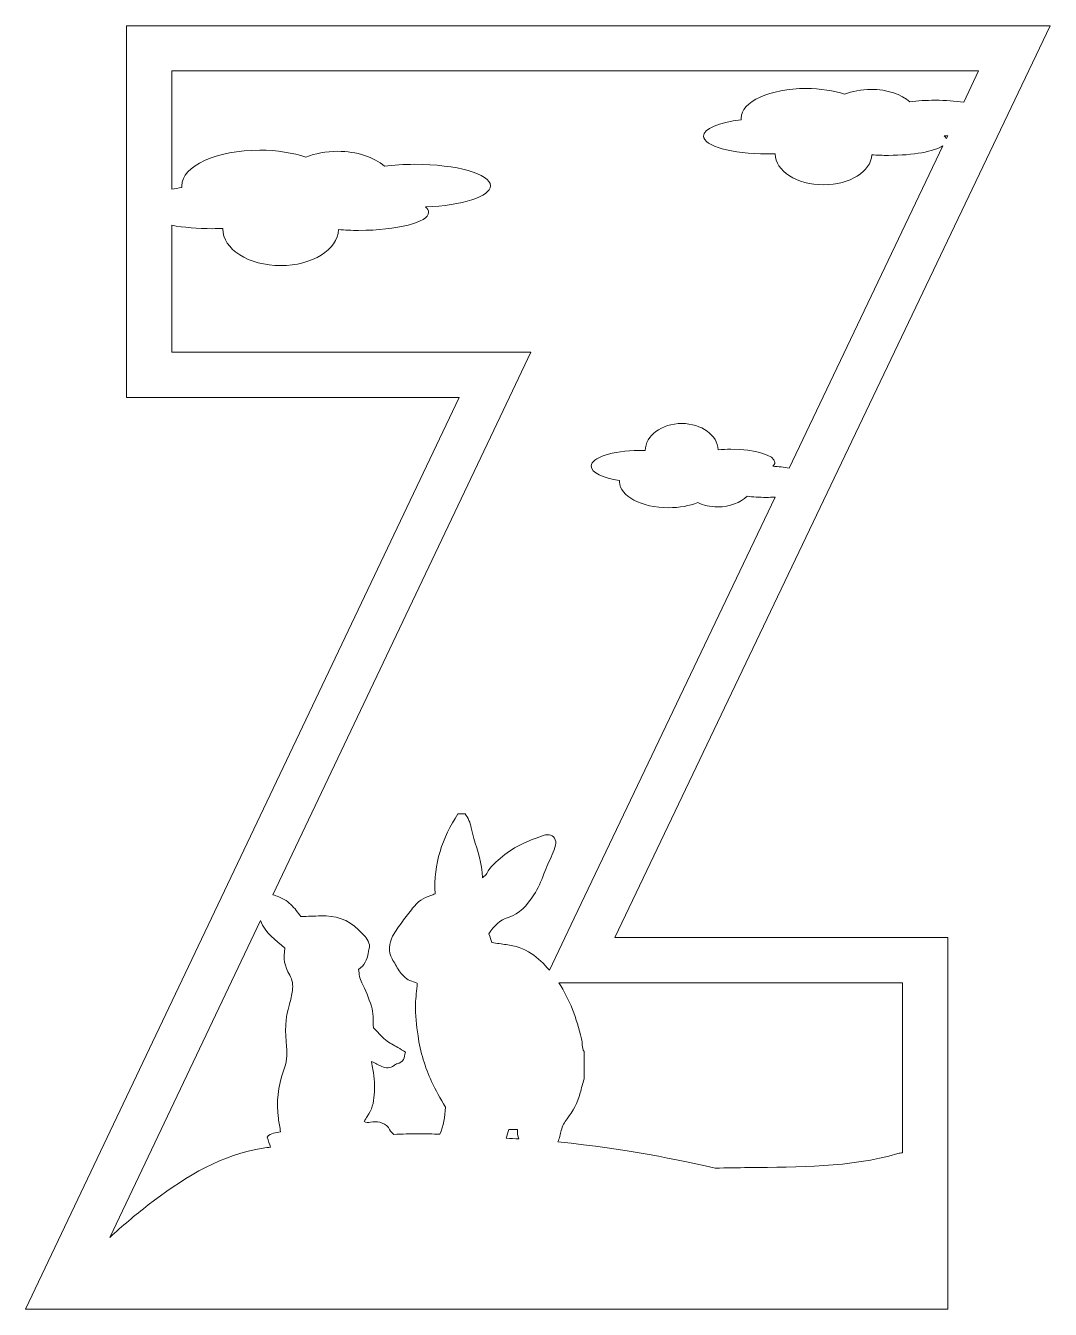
# Model space of a CAD drawing. Header units: millimetres. Extents: x 6 to 165, y -108 to -10.
# Drawn here: x 6.2 to 74.2, y -105.1 to -19.9 of the extents above; entities that cross this region are included whole.
import ezdxf

# ---------------------------------------------------------------- set-up
doc = ezdxf.new("R2010")
doc.units = ezdxf.units.MM
doc.header["$MEASUREMENT"] = 0
doc.layers.add('Layer 2', color=7, linetype='Continuous')

msp = doc.modelspace()

# ---------------------------------------------------------------- linework, layer by layer
at = {"layer": 'Layer 2', "lineweight": 0}
msp.add_lwpolyline([(74.205, -19.906), (12.898, -19.906), (12.898, -44.57), (34.978, -44.57), (6.204, -105.055), (67.394, -105.055), (67.394, -80.391), (45.313, -80.391), (74.205, -19.906)], dxfattribs=at)
for points, knots in [([(39.762, -81.459), (39.253, -81.12), (38.689, -80.929), (38.095, -80.864), (37.789, -80.83), (37.484, -80.774), (37.143, -80.722), (37.085, -80.551), (37.019, -80.359), (36.949, -80.154), (37.266, -79.609), (37.693, -79.235), (38.232, -79.063), (38.981, -78.822), (39.488, -78.254), (39.928, -77.569), (40.205, -77.138), (40.414, -76.673), (40.59, -76.178), (40.748, -75.737), (40.961, -75.322), (41.143, -74.891), (41.229, -74.685), (41.32, -74.476), (41.373, -74.258), (41.454, -73.928), (41.248, -73.616), (40.946, -73.583), (40.838, -73.571), (40.719, -73.561), (40.619, -73.598), (39.647, -73.954), (38.666, -74.304), (37.844, -75.023), (37.466, -75.353), (37.053, -75.66), (36.804, -76.156), (36.756, -76.251), (36.651, -76.309), (36.527, -76.427), (36.504, -75.463), (36.199, -74.653), (35.943, -73.827), (35.871, -73.596), (35.82, -73.356), (35.775, -73.116), (35.71, -72.764), (35.578, -72.454), (35.364, -72.191), (35.364, -72.191), (34.893, -72.191), (34.893, -72.191), (33.874, -73.771), (33.237, -75.495), (33.382, -77.491), (33.263, -77.54), (33.179, -77.588), (33.091, -77.609), (32.598, -77.725), (32.212, -78.033), (31.885, -78.456), (31.659, -78.749), (31.423, -79.034), (31.205, -79.335), (30.978, -79.648), (30.737, -79.956), (30.557, -80.304), (30.309, -80.784), (30.235, -81.332), (30.523, -81.809), (30.679, -82.067), (30.816, -82.341), (30.981, -82.592), (31.07, -82.728), (31.186, -82.844), (31.297, -82.961), (31.541, -83.217), (31.853, -83.317), (32.196, -83.415), (32.154, -83.898), (32.094, -84.354), (32.077, -84.811), (32.051, -85.52), (32.146, -86.217), (32.241, -86.917), (32.388, -87.992), (32.709, -88.997), (33.144, -89.952), (33.408, -90.529), (33.739, -91.065), (34.059, -91.653), (34.019, -92.271), (33.942, -92.89), (33.68, -93.44), (33.218, -93.424), (32.755, -93.414), (32.289, -93.414), (31.737, -93.414), (31.188, -93.429), (30.641, -93.452), (30.475, -93.318), (30.343, -93.17), (30.287, -92.993), (29.925, -92.636), (29.524, -92.554), (29.081, -92.642), (28.936, -92.671), (28.797, -92.678), (28.67, -92.587), (28.741, -92.476), (28.806, -92.366), (28.878, -92.262), (29.178, -91.835), (29.304, -91.333), (29.337, -90.829), (29.374, -90.269), (29.376, -89.697), (29.246, -89.139), (29.209, -88.982), (29.193, -88.82), (29.16, -88.614), (29.424, -88.744), (29.628, -88.859), (29.843, -88.947), (30.119, -89.061), (30.397, -89.093), (30.654, -88.877), (30.715, -88.826), (30.792, -88.779), (30.868, -88.764), (31.04, -88.73), (31.168, -88.635), (31.283, -88.49), (31.322, -88.338), (31.364, -88.177), (31.412, -87.991), (31.232, -87.884), (31.066, -87.788), (30.902, -87.689), (30.63, -87.525), (30.336, -87.388), (30.093, -87.185), (29.789, -86.93), (29.527, -86.619), (29.287, -86.373), (29.246, -85.853), (29.299, -85.405), (29.146, -84.938), (28.97, -84.401), (28.778, -83.879), (28.512, -83.388), (28.364, -83.115), (28.341, -82.827), (28.301, -82.515), (28.683, -82.253), (28.861, -81.868), (28.936, -81.421), (28.953, -81.324), (28.961, -81.223), (28.991, -81.131), (29.048, -80.955), (29.011, -80.805), (28.934, -80.643), (28.785, -80.327), (28.537, -80.112), (28.299, -79.877), (27.592, -79.18), (26.742, -78.923), (25.79, -78.955), (25.357, -78.969), (24.924, -78.986), (24.476, -79.003), (24.368, -78.864), (24.265, -78.733), (24.164, -78.601), (23.941, -78.308), (23.679, -78.06), (23.367, -77.872), (23.128, -77.728), (22.871, -77.635), (22.609, -77.553), (22.609, -77.553), (37.687, -45.859), (37.687, -45.859), (37.687, -45.859), (39.727, -41.57), (39.727, -41.57), (39.727, -41.57), (34.978, -41.57), (34.978, -41.57), (34.978, -41.57), (15.898, -41.57), (15.898, -41.57), (15.898, -41.57), (15.898, -33.145), (15.898, -33.145), (16.684, -33.288), (17.617, -33.372), (18.621, -33.372), (18.846, -33.372), (19.068, -33.367), (19.285, -33.359), (19.285, -33.363), (19.284, -33.367), (19.284, -33.372), (19.284, -34.726), (21.006, -35.825), (23.129, -35.825), (25.219, -35.825), (26.916, -34.761), (26.97, -33.436), (27.391, -33.469), (27.838, -33.486), (28.301, -33.486), (30.864, -33.486), (32.942, -32.952), (32.942, -32.293), (32.942, -32.168), (32.866, -32.048), (32.728, -31.934), (35.172, -31.836), (37.052, -31.243), (37.052, -30.526), (37.052, -29.74), (34.796, -29.103), (32.013, -29.103), (31.301, -29.103), (30.623, -29.145), (30.009, -29.221), (29.326, -28.628), (28.193, -28.24), (26.908, -28.24), (26.13, -28.24), (25.408, -28.382), (24.807, -28.626), (23.948, -28.337), (22.887, -28.165), (21.737, -28.165), (18.881, -28.165), (16.566, -29.222), (16.566, -30.526), (16.566, -30.567), (16.568, -30.608), (16.573, -30.649), (16.338, -30.679), (16.113, -30.714), (15.898, -30.753), (15.898, -30.753), (15.898, -22.906), (15.898, -22.906), (15.898, -22.906), (69.448, -22.906), (69.448, -22.906), (69.448, -22.906), (68.456, -24.983), (68.456, -24.983), (67.887, -24.902), (67.245, -24.855), (66.563, -24.855), (65.969, -24.855), (65.404, -24.89), (64.891, -24.953), (64.322, -24.459), (63.377, -24.135), (62.306, -24.135), (61.657, -24.135), (61.054, -24.253), (60.552, -24.457), (59.836, -24.215), (58.951, -24.072), (57.992, -24.072), (55.61, -24.072), (53.679, -24.954), (53.679, -26.042), (53.679, -26.076), (53.681, -26.11), (53.685, -26.144), (52.215, -26.329), (51.191, -26.745), (51.191, -27.228), (51.191, -27.884), (53.072, -28.415), (55.393, -28.415), (55.581, -28.415), (55.766, -28.411), (55.947, -28.404), (55.947, -28.408), (55.946, -28.411), (55.946, -28.415), (55.946, -29.545), (57.382, -30.461), (59.154, -30.461), (60.896, -30.461), (62.311, -29.574), (62.357, -28.469), (62.708, -28.496), (63.081, -28.51), (63.467, -28.51), (65.113, -28.51), (66.515, -28.246), (67.075, -27.874), (67.075, -27.874), (56.863, -49.252), (56.863, -49.252), (56.535, -49.192), (56.172, -49.152), (55.786, -49.134), (55.874, -49.051), (55.921, -48.964), (55.921, -48.872), (55.921, -48.392), (54.613, -48.003), (53, -48.003), (52.709, -48.003), (52.428, -48.015), (52.162, -48.039), (52.128, -47.073), (51.06, -46.297), (49.745, -46.297), (48.408, -46.297), (47.325, -47.098), (47.325, -48.086), (47.325, -48.089), (47.325, -48.092), (47.325, -48.095), (47.188, -48.089), (47.049, -48.086), (46.907, -48.086), (45.156, -48.086), (43.736, -48.55), (43.736, -49.123), (43.736, -49.546), (44.509, -49.909), (45.618, -50.071), (45.615, -50.101), (45.614, -50.131), (45.614, -50.161), (45.614, -51.111), (47.071, -51.882), (48.869, -51.882), (49.592, -51.882), (50.26, -51.757), (50.801, -51.546), (51.179, -51.724), (51.634, -51.828), (52.124, -51.828), (52.932, -51.828), (53.645, -51.545), (54.075, -51.113), (54.462, -51.168), (54.888, -51.198), (55.337, -51.198), (55.544, -51.198), (55.746, -51.191), (55.943, -51.179), (55.943, -51.179), (42.606, -79.098), (42.606, -79.098), (42.606, -79.098), (40.957, -82.55), (40.957, -82.55), (40.598, -82.128), (40.206, -81.754), (39.762, -81.459)], [0, 0, 0, 0, 1, 1, 1, 2, 2, 2, 3, 3, 3, 4, 4, 4, 5, 5, 5, 6, 6, 6, 7, 7, 7, 8, 8, 8, 9, 9, 9, 10, 10, 10, 11, 11, 11, 12, 12, 12, 13, 13, 13, 14, 14, 14, 15, 15, 15, 16, 16, 16, 17, 17, 17, 18, 18, 18, 19, 19, 19, 20, 20, 20, 21, 21, 21, 22, 22, 22, 23, 23, 23, 24, 24, 24, 25, 25, 25, 26, 26, 26, 27, 27, 27, 28, 28, 28, 29, 29, 29, 30, 30, 30, 31, 31, 31, 32, 32, 32, 33, 33, 33, 34, 34, 34, 35, 35, 35, 36, 36, 36, 37, 37, 37, 38, 38, 38, 39, 39, 39, 40, 40, 40, 41, 41, 41, 42, 42, 42, 43, 43, 43, 44, 44, 44, 45, 45, 45, 46, 46, 46, 47, 47, 47, 48, 48, 48, 49, 49, 49, 50, 50, 50, 51, 51, 51, 52, 52, 52, 53, 53, 53, 54, 54, 54, 55, 55, 55, 56, 56, 56, 57, 57, 57, 58, 58, 58, 59, 59, 59, 60, 60, 60, 61, 61, 61, 62, 62, 62, 63, 63, 63, 64, 64, 64, 65, 65, 65, 66, 66, 66, 67, 67, 67, 68, 68, 68, 69, 69, 69, 70, 70, 70, 71, 71, 71, 72, 72, 72, 73, 73, 73, 74, 74, 74, 75, 75, 75, 76, 76, 76, 77, 77, 77, 78, 78, 78, 79, 79, 79, 80, 80, 80, 81, 81, 81, 82, 82, 82, 83, 83, 83, 84, 84, 84, 85, 85, 85, 86, 86, 86, 87, 87, 87, 88, 88, 88, 89, 89, 89, 90, 90, 90, 91, 91, 91, 92, 92, 92, 93, 93, 93, 94, 94, 94, 95, 95, 95, 96, 96, 96, 97, 97, 97, 98, 98, 98, 99, 99, 99, 100, 100, 100, 101, 101, 101, 102, 102, 102, 103, 103, 103, 104, 104, 104, 105, 105, 105, 106, 106, 106, 107, 107, 107, 108, 108, 108, 109, 109, 109, 110, 110, 110, 111, 111, 111, 112, 112, 112, 113, 113, 113, 114, 114, 114, 115, 115, 115, 116, 116, 116, 117, 117, 117, 118, 118, 118, 119, 119, 119, 120, 120, 120, 121, 121, 121, 121]), ([(67.159, -27.216), (67.239, -27.213), (67.317, -27.208), (67.395, -27.204), (67.395, -27.204), (67.305, -27.392), (67.305, -27.392), (67.276, -27.331), (67.228, -27.273), (67.159, -27.216)], [0, 0, 0, 0, 1, 1, 1, 2, 2, 2, 3, 3, 3, 3]), ([(23.902, -83.906), (23.845, -84.21), (23.799, -84.519), (23.709, -84.813), (23.426, -85.734), (23.411, -86.673), (23.522, -87.616), (23.589, -88.182), (23.517, -88.726), (23.322, -89.237), (22.93, -90.263), (22.844, -91.314), (22.976, -92.394), (23.012, -92.688), (23.073, -92.978), (23.122, -93.273), (22.81, -93.384), (22.472, -93.317), (22.236, -93.638), (22.31, -93.861), (22.391, -94.104), (22.455, -94.296), (22.127, -94.34), (21.799, -94.392), (21.474, -94.457), (18.778, -94.996), (16.491, -96.478), (14.342, -98.128), (13.463, -98.803), (12.614, -99.53), (11.796, -100.283), (11.796, -100.283), (21.795, -79.264), (21.795, -79.264), (22.101, -80.131), (22.815, -80.56), (23.409, -81.1), (23.293, -81.798), (23.375, -82.271), (23.725, -82.886), (23.905, -83.204), (23.969, -83.544), (23.902, -83.906)], [0, 0, 0, 0, 1, 1, 1, 2, 2, 2, 3, 3, 3, 4, 4, 4, 5, 5, 5, 6, 6, 6, 7, 7, 7, 8, 8, 8, 9, 9, 9, 10, 10, 10, 11, 11, 11, 12, 12, 12, 13, 13, 13, 14, 14, 14, 14]), ([(64.394, -83.391), (64.394, -83.391), (64.394, -94.672), (64.394, -94.672), (64.293, -94.68), (64.192, -94.696), (64.093, -94.725), (60.865, -95.666), (57.514, -95.604), (54.183, -95.652), (53.47, -95.662), (52.724, -95.668), (51.966, -95.693), (49.463, -95.146), (46.254, -94.398), (41.526, -93.955), (41.619, -93.712), (41.686, -93.438), (41.747, -93.185), (41.821, -92.875), (41.958, -92.644), (42.132, -92.422), (42.53, -91.917), (42.843, -91.359), (43.008, -90.7), (43.086, -90.387), (43.181, -90.081), (43.268, -89.772), (43.268, -89.772), (43.268, -87.949), (43.268, -87.949), (43.092, -87.702), (43.162, -87.386), (43.095, -87.106), (42.772, -85.758), (42.311, -84.502), (41.585, -83.391), (41.585, -83.391), (45.313, -83.391), (45.313, -83.391), (45.313, -83.391), (64.394, -83.391), (64.394, -83.391)], [0, 0, 0, 0, 1, 1, 1, 2, 2, 2, 3, 3, 3, 4, 4, 4, 5, 5, 5, 6, 6, 6, 7, 7, 7, 8, 8, 8, 9, 9, 9, 10, 10, 10, 11, 11, 11, 12, 12, 12, 13, 13, 13, 14, 14, 14, 14]), ([(38.09, -93.709), (38.091, -93.708), (38.091, -93.707), (38.091, -93.707), (38.153, -93.512), (38.211, -93.316), (38.27, -93.123), (38.27, -93.123), (38.838, -93.123), (38.838, -93.123), (38.83, -93.353), (38.844, -93.573), (38.933, -93.756), (38.656, -93.739), (38.376, -93.723), (38.09, -93.709)], [0, 0, 0, 0, 1, 1, 1, 2, 2, 2, 3, 3, 3, 4, 4, 4, 5, 5, 5, 5])]:
    msp.add_open_spline(points, degree=3, knots=knots, dxfattribs=at)

doc.saveas('drawing.dxf')
